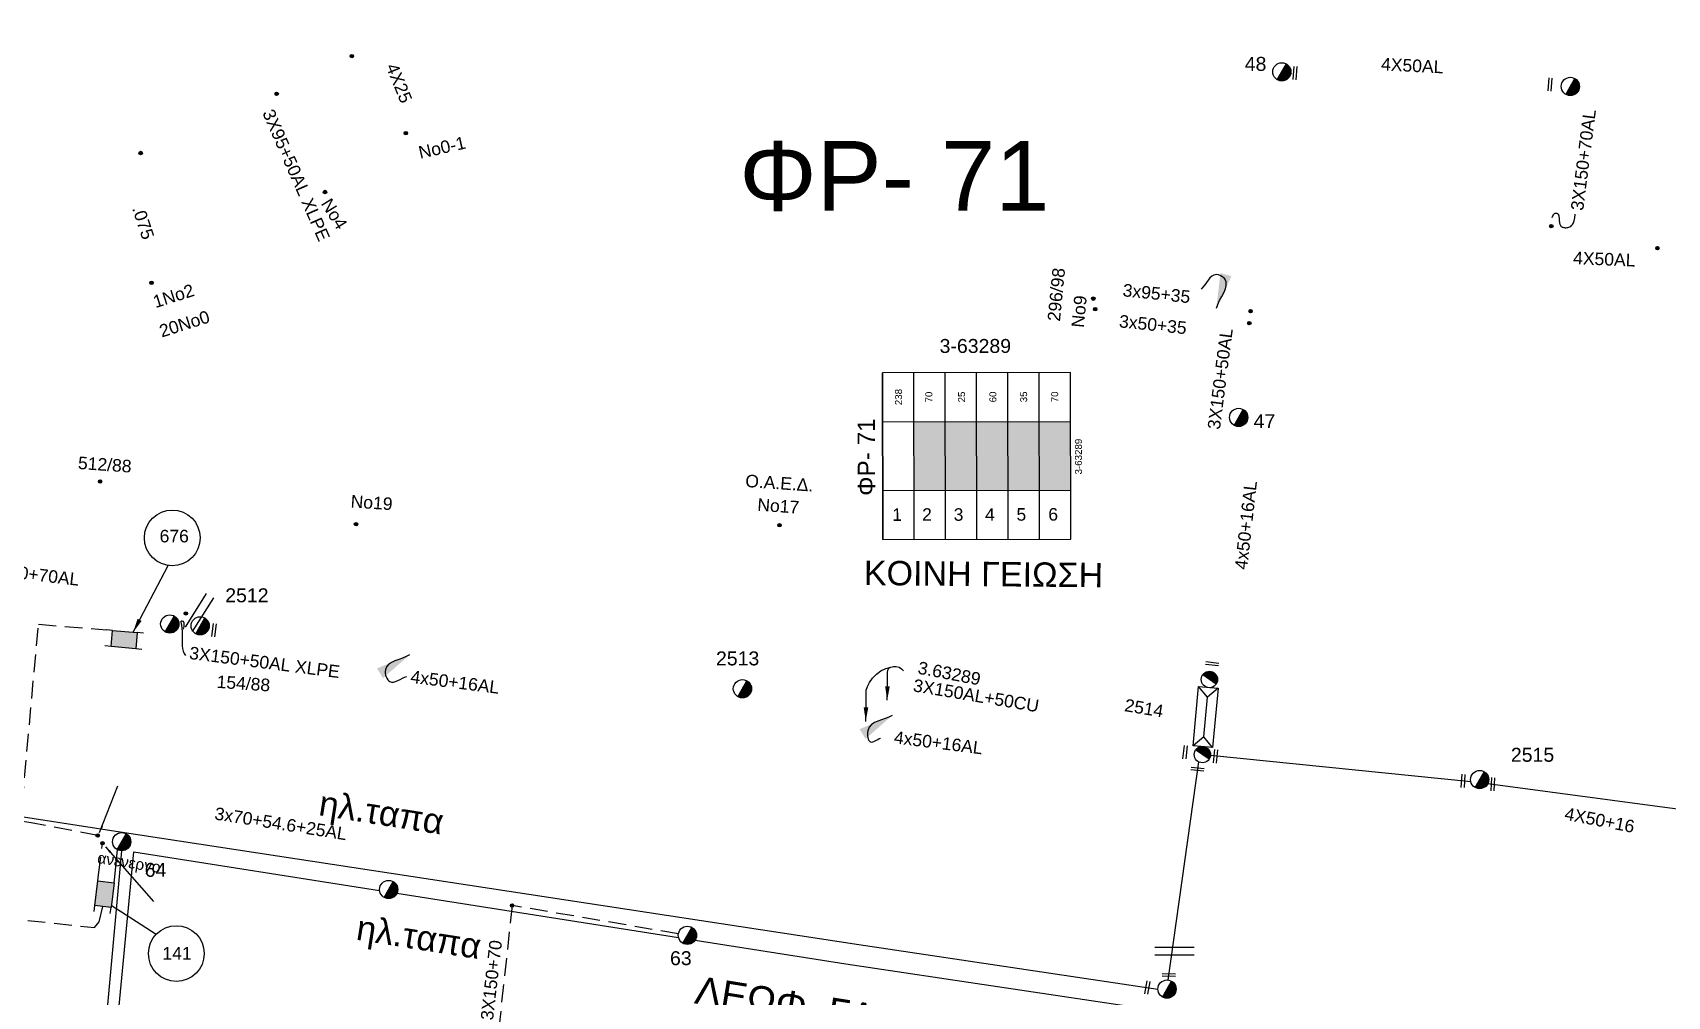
# Model space of a CAD drawing. Header units: millimetres. Extents: x 738 to 2138, y 37 to 533.
# Drawn here: x 1093.1 to 1210.4, y 270.9 to 340.1 of the extents above; entities that cross this region are included whole.
import ezdxf
from ezdxf.enums import TextEntityAlignment as Align

# ---------------------------------------------------------------- set-up
doc = ezdxf.new("R2010")
doc.units = ezdxf.units.MM
doc.linetypes.add('DASHED', pattern=[19.05, 12.7, -6.35])
for name, color, linetype in [('Link Box 4 Διευθύνσεων', 7, 'Continuous'), ('Άγνωστα', 7, 'Continuous'), ('Ασφαλειοκιβώτια Χ.Τ 6 αναχωρήσεων', 7, 'Continuous'), ('Γυμνά εναέρια ΧΤ (3Φ)   3x50+35CU', 7, 'Continuous'), ('Γυμνά εναέρια ΧΤ (3Φ)   4x16CU', 7, 'Continuous'), ('Γυμνά εναέρια ΧΤ (3Φ)   4x50AL', 7, 'Continuous'), ('Γυμνά εναέρια ΧΤ και ΦΟΠ (3Φ)   4x50+16AL', 7, 'Continuous'), ('Επιγραφές - Σχήματα', 7, 'Continuous'), ('Καλώδια ΧΤ   3x150 AL+50XLPE', 7, 'DASHED'), ('Καλώδια ΧΤ   3x150+50AL', 7, 'DASHED'), ('Καλώδια ΧΤ   3x150+50AL XLPE', 7, 'DASHED'), ('Καλώδια ΧΤ   3x150+70 AL', 7, 'DASHED'), ('Καλώδια ΧΤ   3x150AL+50CU', 7, 'DASHED'), ('Καλώδια ΧΤ   3x95+35 CU', 7, 'DASHED'), ('Καλώδια ΧΤ   3x95+50 AL XLPE', 7, 'DASHED'), ('Μηχανική τομή', 7, 'Continuous'), ('Στύλος ΦΜ', 7, 'Continuous'), ('Στύλος ΦΜ @ 1', 7, 'Continuous'), ('Συνδέσεις', 7, 'Continuous'), ('Συνεστραμμένα ΧΤ   3x70+54.6+25 AL', 7, 'SYN_LINE'), ('Τομή', 7, 'Continuous'), ('Υποσταθμός εναέριος 2 στύλων', 7, 'Continuous'), ('Υποσταθμός πόλεως', 7, 'Continuous'), ('Υπόβαθρο ΔΕΗ', 7, 'Continuous'), ('Υπόγεια Καλώδια Δικτύου ΧΤ   .075', 7, 'DASHED'), ('Υπόγεια καλώδια Παροχών ΧΤ   .075', 7, 'DASHED'), ('Υπόγεια καλώδια Παροχών ΧΤ   4x25', 7, 'DASHED'), ('Υπόγεια καλώδια Παροχών ΧΤ   4x50AL', 7, 'DASHED')]:
    doc.layers.add(name, color=color, linetype=linetype)
doc.styles.add('arial', font='arial.ttf')
doc.styles.get("Standard").update_dxf_attribs({"font": 'arial.ttf'})
doc.linetypes.add('SYN_LINE', pattern='A,0.5,-0.0001,["/\\/\\/\\/",Standard,S=0.1,R=0,X=0,Y=-0.05],-0.25', length=0.7501)
doc.dimstyles.new('ISO-25', dxfattribs={"dimtxt": 2.5, "dimasz": 2.5, "dimexe": 1.25, "dimexo": 0.625, "dimtad": 1, "dimtxsty": 'Standard', "dimcen": 2.5, "dimadec": 0, "dimazin": 0, "dimtfac": 1, "dimtmove": 0, "dimatfit": 3, "dimfxl": 1, "dimarcsym": 0})

# ---------------------------------------------------------------- blocks, each defined once
blk = doc.blocks.new('LINK BOX 4 ΑΝΑΧΩΡΗΣΕΩΝ')
at = {"layer": 'Link Box 4 Διευθύνσεων', "ltscale": 40}
blk.add_hatch(color=256, dxfattribs=at).paths.add_polyline_path([(-3.54, 0), (-3.54, -4.67), (3.54, -4.67), (3.54, 0)])
for p, q in [((-3.54, 0), (-5.33, 0)), ((5.33, 0), (3.54, 0)), ((-3.54, -4.67), (-5.33, -4.67)), ((5.33, -4.67), (3.54, -4.67))]:
    blk.add_line(p, q, dxfattribs=at)
blk.add_lwpolyline([(-3.54, -4.67), (-3.54, 0), (3.54, 0), (3.54, -4.67)], close=True, dxfattribs=at)
blk = doc.blocks.new('ΥΠΑΡΧΩΝ ΤΣΙΜΕΝΤΕΝΙΟΣ ΣΤΥΛΟΣ')
at = {"layer": 'Στύλος ΦΜ'}
blk.add_hatch(color=7, dxfattribs=at).paths.add_polyline_path([(-1.29, -2.28, 0.574793), (2.62, 0, 0.268822), (1.3, 2.27)])
blk.add_line((-1.29, -2.28), (1.3, 2.27), dxfattribs=at)
blk.add_circle((0, 0), 2.62, dxfattribs=at)
at = {"layer": 'Στύλος ΦΜ', "flags": 4}
for tag, p in [('ΑΡΙΘΜΟΣ', (-4.68, 8.05)), ('ΤΥΠΟΣ', (-4.91, 3.03))]:
    blk.add_attdef(tag, p, '', height=4, dxfattribs=at)
blk = doc.blocks.new('ΤΟΜΗ')
at = {"layer": 'Τομή', "ltscale": 40}
for p, q in [((-5.68, 0), (5.68, 0)), ((5.68, -2.33), (-5.68, -2.33))]:
    blk.add_line(p, q, dxfattribs=at)
blk = doc.blocks.new('ΜΗΧΑΝΙΚΗ ΤΟΜΗ')
at = {"layer": 'Μηχανική τομή', "ltscale": 40}
for p, q in [((-1.89, 0.78), (1.89, 0.78)), ((1.89, 0), (-1.89, 0))]:
    blk.add_line(p, q, dxfattribs=at)
blk = doc.blocks.new('_ΣΥΝΔΕΣΗ')
at = {"layer": 'Συνδέσεις', "linetype": 'SYN_LINE', "ltscale": 40}
blk.add_hatch(color=256, dxfattribs=at).paths.add_polyline_path([(-116.75, 2339.64, 1), (-117.75, 2339.64, 1)])
at = {"layer": 'Συνδέσεις'}
blk.add_circle((-117.25, 2339.64), 0.5, dxfattribs=at)
blk = doc.blocks.new('ΥΠΟΣΤΑΘΜΟΣ ΕΝΑΕΡΙΟΣ ΕΠΙ 2 ΣΤΥΛΩΝ')
at = {"layer": 'Υποσταθμός εναέριος 2 στύλων', "linetype": 'Continuous'}
for points in [[(-11.97, -2.11, 0.574793), (-8.45, -0.07, 0.268822), (-9.64, 1.98)], [(9.68, -2.15, 0.574793), (13.19, -0.1, 0.268822), (12.01, 1.95)]]:
    blk.add_hatch(color=256, dxfattribs=at).paths.add_polyline_path(points)
for p, q in [((-11.97, -2.11), (-9.64, 1.98)), ((9.68, -2.15), (12.01, 1.95))]:
    blk.add_line(p, q, dxfattribs=at)
for centre in [(-10.81, -0.07), (10.84, -0.1)]:
    blk.add_circle(centre, 2.36, dxfattribs=at)
at = {"layer": 'Υποσταθμός πόλεως', "linetype": 'Continuous', "ltscale": 40}
blk.add_lwpolyline([(-8.57, 2.82), (8.57, 2.82), (8.57, -2.82), (-8.57, -2.82)], close=True, dxfattribs=at)
for points in [[(-5.75, 0), (-8.57, 2.82)], [(-8.57, -2.82), (-5.75, 0)], [(-5.75, 0), (5.75, 0)], [(5.75, 0), (8.57, 2.82)], [(8.57, -2.82), (5.75, 0)]]:
    blk.add_lwpolyline(points, dxfattribs=at)
at = {"layer": 'Υποσταθμός εναέριος 2 στύλων', "ltscale": 40, "flags": 1}
for tag, p in [('ΜΕΤΑΣΧΗΜΑΤΙΣΜΟΣ', (14.09, 2.51)), ('ΙΣΧΥΣ', (14.07, -0.28)), ('ΑΡΙΘΜΟΣ', (14.19, -3))]:
    blk.add_attdef(tag, p, '', height=1.8, dxfattribs=at)
blk = doc.blocks.new('ΑΣΦΑΛΕΙΟΚΙΒΩΤΙΟ ΥΠΟΣΤΑΘΜΟΥ 6 ΑΝΑΧΩΡΗΣΕΩΝ')
at = {"layer": 'Ασφαλειοκιβώτια Χ.Τ 6 αναχωρήσεων', "ltscale": 40}
for p, q in [((-23.91, 27), (23.91, 27)), ((-9.83, 27), (-9.83, -27)), ((9.83, 27), (9.83, -27)), ((-23.91, 18), (23.91, 18)), ((-23.91, 9), (23.91, 9)), ((-23.91, 0), (23.91, 0)), ((-23.91, -9), (23.91, -9)), ((-23.91, -18), (23.91, -18))]:
    blk.add_line(p, q, dxfattribs=at)
at = {"layer": 'Ασφαλειοκιβώτια Χ.Τ 6 αναχωρήσεων'}
blk.add_lwpolyline([(-23.91, -27), (23.91, -27), (23.91, 27), (-23.91, 27)], close=True, dxfattribs=at)
for s, p in [('1', (-18.59, 24.27)), ('2', (-18.59, 15.7)), ('3', (-18.59, 6.63)), ('4', (-18.59, -2.39)), ('5', (-18.59, -11.4)), ('6', (-18.59, -20.54))]:
    blk.add_text(s, height=3.6, rotation=270, dxfattribs=at).set_placement(p)
at = {"layer": 'Ασφαλειοκιβώτια Χ.Τ 6 αναχωρήσεων', "ltscale": 40}
for tag, height, p in [('ΟΝΟΜΑ', 5, (-0.27, 31.68)), ('ΚΕΙΜΕΝΟ 1', 2, (16.95, 22.41)), ('ΚΕΙΜΕΝΟ 2', 2, (16.95, 13.71)), ('ΚΕΙΜΕΝΟ 3', 2, (16.95, 4.31)), ('ΚΕΙΜΕΝΟ 4', 2, (16.95, -4.67)), ('ΚΕΙΜΕΝΟ 5', 2, (16.95, -13.51)), ('ΚΕΙΜΕΝΟ 6', 2, (16.95, -22.43)), ('ΣΧ', 2, (-0.21, -29.21))]:
    blk.add_attdef(tag, text='', height=height, dxfattribs=at).set_placement(p, align=Align.MIDDLE_CENTER)

msp = doc.modelspace()

# ---------------------------------------------------------------- hatches: boundary and pattern name
at = {"layer": 'Ασφαλειοκιβώτια Χ.Τ 6 αναχωρήσεων'}
h = msp.add_hatch(color=1, dxfattribs=at)
h.dxf.hatch_style = 1
h.paths.add_polyline_path([(1158.62, 312.16), (1156.37, 312.16), (1156.37, 307.24), (1158.62, 307.25)])
h = msp.add_hatch(color=2, dxfattribs=at)
h.dxf.hatch_style = 1
h.paths.add_polyline_path([(1160.87, 312.16), (1158.62, 312.16), (1158.62, 307.25), (1160.87, 307.25)])
h = msp.add_hatch(color=5, dxfattribs=at)
h.dxf.hatch_style = 1
h.paths.add_polyline_path([(1163.12, 312.17), (1160.87, 312.16), (1160.87, 307.25), (1163.12, 307.25)])
h = msp.add_hatch(color=30, dxfattribs=at)
h.dxf.hatch_style = 1
h.paths.add_polyline_path([(1165.37, 312.17), (1163.12, 312.17), (1163.12, 307.25), (1165.37, 307.26)])
h = msp.add_hatch(color=133, dxfattribs=at)
h.dxf.hatch_style = 1
h.paths.add_polyline_path([(1167.62, 312.17), (1165.37, 312.17), (1165.37, 307.26), (1167.62, 307.26)])

# ---------------------------------------------------------------- linework, layer by layer
at = {"layer": 'Άγνωστα', "color": 30, "linetype": 'DASHED', "ltscale": 0.1, "const_width": 0.0000003}
msp.add_lwpolyline([(1103.04, 298.3), (1103.07, 298.53), (1115.53, 297.03), (1115.53, 297.03), (1116.33, 304.8)], dxfattribs=at)
at = {"layer": 'Άγνωστα', "color": 30, "ltscale": 0.1, "const_width": 0.0000003}
for points in [[(1104.11, 298.41), (1104.07, 297.84), (1104.55, 297.79)], [(1101.06, 296.99), (1102.67, 296.88), (1102.73, 297.03), (1102.73, 297.03)]]:
    msp.add_lwpolyline(points, dxfattribs=at)
at = {"layer": 'Άγνωστα', "color": 5}
msp.add_lwpolyline([(1174.62, 272.08), (1176.81, 287.75)], dxfattribs=at)
at = {"layer": 'Άγνωστα'}
msp.add_lwpolyline([(1099.01, 279.51), (1099.2, 281.47)], dxfattribs=at)
at = {"layer": 'Άγνωστα', "color": 5, "linetype": 'DASHED', "ltscale": 0.1}
msp.add_lwpolyline([(1090.87, 276.58), (1097.56, 275.86), (1097.88, 276.28), (1098.16, 277.38)], dxfattribs=at)
at = {"layer": 'Άγνωστα', "color": 30, "linetype": 'DASHED', "ltscale": 0.1}
msp.add_lwpolyline([(1139.46, 275.41), (1127.53, 277.44), (1126.47, 267.66)], dxfattribs=at)
at = {"layer": 'Γυμνά εναέρια ΧΤ (3Φ)   3x50+35CU', "color": 133, "linetype": 'DASHED', "ltscale": 0.1, "const_width": 0.0000003}
msp.add_lwpolyline([(1180.43, 319.25), (1180.43, 319.25), (1169.38, 320.25)], dxfattribs=at)
at = {"layer": 'Γυμνά εναέρια ΧΤ (3Φ)   4x16CU', "linetype": 'SYN_LINE', "ltscale": 10}
msp.add_lwpolyline([(1099.49, 281.37), (1096.73, 250.83)], dxfattribs=at)
at = {"layer": 'Γυμνά εναέρια ΧΤ (3Φ)   4x50AL', "color": 133, "ltscale": 0.1, "const_width": 0.0000003}
msp.add_lwpolyline([(1183.43, 337.24), (1183.43, 337.24), (1202.85, 336.38)], dxfattribs=at)
at = {"layer": 'Γυμνά εναέρια ΧΤ και ΦΟΠ (3Φ)   4x50+16AL', "color": 133, "ltscale": 0.1, "const_width": 0.0000003}
for points in [[(1183.12, 337.85), (1186.61, 366.84)], [(1180.13, 312.95), (1182.98, 336.67)], [(1177.73, 294.23), (1180, 311.92)]]:
    msp.add_lwpolyline(points, dxfattribs=at)
at = {"layer": 'Γυμνά εναέρια ΧΤ και ΦΟΠ (3Φ)   4x50+16AL', "color": 5, "const_width": 0.0000003}
for points in [[(1105.74, 297.25), (1105.74, 297.25), (1143.66, 292.48)], [(1144.31, 292.4), (1176.48, 288.35)]]:
    msp.add_lwpolyline(points, dxfattribs=at)
at = {"layer": 'Γυμνά εναέρια ΧΤ και ΦΟΠ (3Φ)   4x50+16AL', "color": 1, "ltscale": 0.1}
for points in [[(1196.33, 286.33), (1177.65, 288.2)], [(1197.56, 286.2), (1224.4, 282.61), (1256.5, 278.66)]]:
    msp.add_lwpolyline(points, dxfattribs=at)
at = {"layer": 'Επιγραφές - Σχήματα'}
for points in [[(1202.17, 326.84), (1202.21, 326.94), (1202.26, 327.02), (1202.3, 327.08), (1202.34, 327.12), (1202.38, 327.14), (1202.41, 327.15), (1202.44, 327.15), (1202.47, 327.15), (1202.5, 327.14), (1202.53, 327.13), (1202.55, 327.12), (1202.57, 327.1), (1202.59, 327.09), (1202.61, 327.06), (1202.62, 327.04), (1202.63, 327.01), (1202.64, 326.98), (1202.65, 326.95), (1202.66, 326.91), (1202.66, 326.87), (1202.67, 326.83), (1202.67, 326.79), (1202.67, 326.75), (1202.67, 326.71), (1202.68, 326.67), (1202.68, 326.62), (1202.68, 326.58), (1202.69, 326.54), (1202.69, 326.5), (1202.7, 326.46), (1202.71, 326.42), (1202.72, 326.38), (1202.73, 326.35), (1202.74, 326.31), (1202.76, 326.28), (1202.78, 326.25), (1202.8, 326.22), (1202.83, 326.19), (1202.87, 326.17), (1202.9, 326.14), (1202.95, 326.13), (1203, 326.11), (1203.05, 326.11), (1203.11, 326.1), (1203.17, 326.1), (1203.24, 326.11), (1203.3, 326.12), (1203.37, 326.13), (1203.44, 326.16), (1203.51, 326.19), (1203.57, 326.25), (1203.64, 326.33), (1203.7, 326.45), (1203.75, 326.6), (1203.79, 326.8), (1203.83, 327.06)], [(1103.95, 297.29), (1103.99, 297.47), (1104, 297.61), (1104, 297.71), (1103.97, 297.77), (1103.94, 297.82), (1103.9, 297.84), (1103.86, 297.85), (1103.83, 297.85), (1103.8, 297.85), (1103.78, 297.85), (1103.76, 297.84), (1103.76, 297.83), (1103.75, 297.82), (1103.75, 297.79), (1103.76, 297.76), (1103.77, 297.72), (1103.78, 297.66), (1103.79, 297.59), (1103.81, 297.51), (1103.82, 297.41), (1103.83, 297.29), (1103.84, 297.16), (1103.85, 297.02), (1103.85, 296.85), (1103.84, 296.67), (1103.84, 296.48), (1103.84, 296.28), (1103.85, 296.08), (1103.87, 295.88), (1103.92, 295.7), (1103.99, 295.54), (1104.09, 295.4)], [(1152.94, 292.67), (1152.94, 292.89), (1153.03, 293.16), (1153.18, 293.46), (1153.4, 293.76), (1153.67, 294.05), (1153.99, 294.29), (1154.34, 294.46), (1154.72, 294.56)], [(1154.48, 294.17), (1154.49, 294.34), (1154.57, 294.47), (1154.72, 294.56), (1154.9, 294.6), (1155.1, 294.59), (1155.3, 294.54), (1155.48, 294.43), (1155.62, 294.28)]]:
    msp.add_lwpolyline(points, dxfattribs=at)
at = {"layer": 'Επιγραφές - Σχήματα', "color": 190, "ltscale": 0.1, "const_width": 0.0000003}
msp.add_lwpolyline([(1152.28, 299.8), (1170.03, 299.62), (1170.06, 302.71), (1152.31, 302.88)], close=True, dxfattribs=at)
at = {"layer": 'Επιγραφές - Σχήματα'}
for centre in [(1103.14, 303.83), (1103.43, 273.99)]:
    msp.add_circle(centre, 2, dxfattribs=at)
at = {"layer": 'Καλώδια ΧΤ   3x150 AL+50XLPE', "color": 133, "ltscale": 0.1, "const_width": 0.0000003}
for points in [[(1104.04, 373.16), (1103.89, 371.95), (1103.59, 371.63), (1103.51, 370.08), (1103.99, 369.28), (1105.72, 367.92), (1101.98, 331.99), (1100.98, 331.51)], [(1100.87, 331.46), (1100.86, 331.46), (1101.17, 330.99), (1116.03, 338.42)]]:
    msp.add_lwpolyline(points, dxfattribs=at)
at = {"layer": 'Καλώδια ΧΤ   3x150+50AL', "color": 133, "ltscale": 0.1, "const_width": 0.0000003}
msp.add_lwpolyline([(1179.43, 313.09), (1179.42, 313.63), (1179.8, 313.67), (1180.42, 319.13)], dxfattribs=at)
at = {"layer": 'Καλώδια ΧΤ   3x150+70 AL', "color": 133, "linetype": 'DASHED', "ltscale": 0.1, "const_width": 0.0000003}
msp.add_lwpolyline([(1203.02, 335.78), (1202.12, 326.33)], dxfattribs=at)
at = {"layer": 'Καλώδια ΧΤ   3x150+70 AL', "color": 5, "ltscale": 0.1, "const_width": 0.0000003}
msp.add_lwpolyline([(1098.3, 296.07), (1096.39, 296.28), (1097.99, 307.94)], dxfattribs=at)
at = {"layer": 'Καλώδια ΧΤ   3x150AL+50CU', "color": 2, "ltscale": 0.1, "const_width": 0.0000003}
msp.add_lwpolyline([(1176.78, 290.7), (1176.74, 290.7), (1175.88, 290.63), (1175.34, 290.15), (1175.34, 290.15), (1175.05, 289.22), (1145.61, 293.12), (1146.72, 304.74)], dxfattribs=at)
at = {"layer": 'Καλώδια ΧΤ   3x150AL+50CU', "color": 30, "ltscale": 0.1}
msp.add_lwpolyline([(1092.37, 284.71), (1092.37, 284.71), (1093.53, 297.63), (1098.41, 297.23)], dxfattribs=at)
at = {"layer": 'Καλώδια ΧΤ   3x150AL+50CU', "color": 30, "ltscale": 0.1, "const_width": 0.0000003}
msp.add_lwpolyline([(1100.96, 295.83), (1102.82, 295.68), (1103.88, 296.75), (1103.88, 296.75), (1174.36, 288.09), (1174.36, 288.09), (1176.56, 289.82), (1176.56, 289.82)], dxfattribs=at)
at = {"layer": 'Καλώδια ΧΤ   3x150AL+50CU', "linetype": 'Continuous', "ltscale": 0.1}
msp.add_lwpolyline([(1098.76, 277.47), (1101.99, 275.38)], dxfattribs=at)
at = {"layer": 'Καλώδια ΧΤ   3x95+35 CU', "color": 133, "linetype": 'DASHED', "ltscale": 0.1, "const_width": 0.0000003}
msp.add_lwpolyline([(1180.53, 320.11), (1180.39, 320.15), (1169.23, 321.01), (1169.23, 321.01)], dxfattribs=at)
at = {"layer": 'Καλώδια ΧΤ   3x95+35 CU', "color": 133, "ltscale": 0.1, "const_width": 0.0000003}
msp.add_lwpolyline([(1180.43, 319.25), (1180.53, 320.11)], dxfattribs=at)
at = {"layer": 'Καλώδια ΧΤ   3x95+50 AL XLPE', "color": 133, "const_width": 0.0000003}
msp.add_lwpolyline([(1110.63, 335.71), (1114.09, 328.65)], dxfattribs=at)
at = {"layer": 'Συνεστραμμένα ΧΤ   3x70+54.6+25 AL', "color": 5, "ltscale": 10, "const_width": 0.0000003}
msp.add_lwpolyline([(1045.39, 305.15), (1104.5, 297.45)], dxfattribs=at)
at = {"layer": 'Συνεστραμμένα ΧΤ   3x70+54.6+25 AL', "color": 30, "ltscale": 10}
msp.add_lwpolyline([(1071.6, 287.04), (1099.41, 282.72), (1152.41, 274.64), (1173.88, 271.43)], dxfattribs=at)
at = {"layer": 'Υπόβαθρο ΔΕΗ', "ltscale": 0.1, "const_width": 0.0000003}
for points in [[(1069.28, 315.32), (1146.47, 352.3), (1184, 352.3), (1175.95, 289.52), (1067.81, 303.78), (1069.35, 315.43)], [(1206.24, 350.99), (1253.91, 346.86), (1248.43, 280.64), (1197.99, 287.51), (1206.24, 350.99)]]:
    msp.add_lwpolyline(points, dxfattribs=at)
at = {"layer": 'Υπόβαθρο ΔΕΗ'}
for points in [[(1093.88, 212.98), (1100.38, 281.29), (1118.01, 278.51)], [(1119.26, 278.32), (1139.48, 275.14)], [(1140.67, 274.96), (1151.47, 273.26), (1173.26, 269.99), (1162.91, 191.32), (1132.43, 200.85), (1108.8, 208.29), (1093.88, 212.98)]]:
    msp.add_lwpolyline(points, dxfattribs=at)
at = {"layer": 'Υπόγεια Καλώδια Δικτύου ΧΤ   .075', "ltscale": 0.1}
msp.add_lwpolyline([(1097.79, 282.47), (1093.02, 283.37), (1072.75, 286.43), (1072.73, 287.24), (1071.45, 288.04), (1070.6, 288.01), (1070.05, 287.6), (1069.77, 286.88), (1044.89, 290.54)], dxfattribs=at)
at = {"layer": 'Υπόγεια Καλώδια Δικτύου ΧΤ   .075', "color": 30, "ltscale": 0.1}
msp.add_lwpolyline([(1097.85, 279.65), (1098.13, 281.91)], dxfattribs=at)
at = {"layer": 'Υπόγεια καλώδια Παροχών ΧΤ   .075', "color": 133, "ltscale": 0.1, "const_width": 0.0000003}
for points in [[(1100.75, 331.41), (1098.09, 330.2)], [(1098.09, 330.2), (1101.65, 322.13)]]:
    msp.add_lwpolyline(points, dxfattribs=at)
at = {"layer": 'Υπόγεια καλώδια Παροχών ΧΤ   4x25', "color": 133, "ltscale": 0.1, "const_width": 0.0000003}
for points in [[(1116.14, 338.48), (1116.82, 338.83)], [(1116.79, 338.78), (1119.89, 332.89)]]:
    msp.add_lwpolyline(points, dxfattribs=at)
at = {"layer": 'Υπόγεια καλώδια Παροχών ΧΤ   4x50AL', "color": 133, "ltscale": 0.1, "const_width": 0.0000003}
msp.add_lwpolyline([(1202, 325.1), (1202, 325.1)], close=True, dxfattribs=at)
for points in [[(1202.09, 326.09), (1202.05, 325.09)], [(1202.05, 325.09), (1209.73, 324.63)]]:
    msp.add_lwpolyline(points, dxfattribs=at)

# ---------------------------------------------------------------- block references
at = {"color": 62, "xscale": 0.25, "yscale": 0.25, "zscale": 0.25}
for p in [(1145.34, -246.49), (1130.18, -253.45), (1176.03, -280.17)]:
    msp.add_blockref('_ΣΥΝΔΕΣΗ', p, dxfattribs=at)
at = {"layer": 'Link Box 4 Διευθύνσεων'}
for p, xscale, yscale, zscale, rotation in [((1099.74, 297.11), 0.2500000000000513, 0.2500000000000513, 0.2500000000000513, 354.705869271762), ((1098.85, 278.18), 0.2499999999999483, 0.2499999999999483, 0.2499999999999483, 263.0292537090207)]:
    msp.add_blockref('LINK BOX 4 ΑΝΑΧΩΡΗΣΕΩΝ', p, dxfattribs=dict(at, xscale=xscale, yscale=yscale, zscale=zscale, rotation=rotation))
at = {"layer": 'Άγνωστα', "color": 62, "xscale": 0.25, "yscale": 0.25, "zscale": 0.25}
for p in [(1139.94, -249.2), (1139.94, -249.2), (1143.41, -256.25), (1198.55, -263.9), (1198.69, -264.66), (1209.75, -265.66), (1209.84, -264.8), (1127.27, -277.03), (1145.64, -280.1), (1133.42, -286.5)]:
    msp.add_blockref('_ΣΥΝΔΕΣΗ', p, dxfattribs=at)
at = {"layer": 'Ασφαλειοκιβώτια Χ.Τ 6 αναχωρήσεων', "xscale": 0.2500000000000345, "yscale": 0.2500000000000345, "zscale": 0.2500000000000345, "rotation": 90.07866975009476}
msp.add_blockref('ΑΣΦΑΛΕΙΟΚΙΒΩΤΙΟ ΥΠΟΣΤΑΘΜΟΥ 6 ΑΝΑΧΩΡΗΣΕΩΝ', (1160.87, 309.71), dxfattribs=at).add_auto_attribs({'ΟΝΟΜΑ': 'ΦP- 71', 'ΣΧ': '3-63289', 'ΚΕΙΜΕΝΟ 2': '70', 'ΚΕΙΜΕΝΟ 1': '238', 'ΚΕΙΜΕΝΟ 3': '25', 'ΚΕΙΜΕΝΟ 4': '60', 'ΚΕΙΜΕΝΟ 5': '35', 'ΚΕΙΜΕΝΟ 6': '70'})
at = {"layer": 'Μηχανική τομή'}
for p, xscale, yscale, zscale, rotation in [((1183.81, 337.19), 0.250000000000029, 0.250000000000029, 0.250000000000029, 85.24304344440873), ((1202.11, 336.37), 0.250000000000029, 0.250000000000029, 0.250000000000029, 85.24304344440873), ((1106.23, 297.19), 0.2499999999999903, 0.2499999999999903, 0.2499999999999903, 81.58078072045093), ((1177.76, 294.7), 0.249999999999985, 0.249999999999985, 0.249999999999985, 353.4370279865754), ((1175.73, 288.45), 0.2500000000000979, 0.2500000000000979, 0.2500000000000979, 263.4370279865784), ((1177.91, 288.16), 0.2500000000000979, 0.2500000000000979, 0.2500000000000979, 263.4370279865784), ((1176.7, 287.13), 0.249999999999985, 0.249999999999985, 0.249999999999985, 353.4370279865754), ((1195.68, 286.39), 0.2500000000000191, 0.2500000000000191, 0.2500000000000191, 266.4496506674508), ((1197.82, 286.15), 0.2500000000000191, 0.2500000000000191, 0.2500000000000191, 266.4496506674508), ((1174.66, 272.36), 0.2499999999998626, 0.2499999999998626, 0.2499999999998626, 358.3379839825249), ((1173.22, 271.53), 0.2499999999998967, 0.2499999999998967, 0.2499999999998967, 79.82663766794417)]:
    msp.add_blockref('ΜΗΧΑΝΙΚΗ ΤΟΜΗ', p, dxfattribs=dict(at, xscale=xscale, yscale=yscale, zscale=zscale, rotation=rotation))
at = {"layer": 'Στύλος ΦΜ @ 1', "ltscale": 40}
ref = msp.add_blockref('ΥΠΑΡΧΩΝ ΤΣΙΜΕΝΤΕΝΙΟΣ ΣΤΥΛΟΣ', (1182.77, 337.29), dxfattribs=dict(at, xscale=0.25, yscale=0.25, zscale=0.25))
ref.add_attrib('ΤΥΠΟΣ', '48', (1180.11, 337.36), dxfattribs={"layer": 'Στύλος ΦΜ', "height": 1, "flags": 4})
at = {"layer": 'Στύλος ΦΜ @ 1', "ltscale": 40, "xscale": 0.25, "yscale": 0.25, "zscale": 0.25}
for p in [(1182.77, 337.29), (1203.48, 336.24), (1203.48, 336.24), (1203.48, 336.24), (1203.48, 336.24), (1179.67, 312.48), (1102.96, 297.65), (1105.14, 297.52), (1144.06, 293), (1118.67, 278.59)]:
    msp.add_blockref('ΥΠΑΡΧΩΝ ΤΣΙΜΕΝΤΕΝΙΟΣ ΣΤΥΛΟΣ', p, dxfattribs=at)
at = {"layer": 'Στύλος ΦΜ @ 1', "ltscale": 40}
ref = msp.add_blockref('ΥΠΑΡΧΩΝ ΤΣΙΜΕΝΤΕΝΙΟΣ ΣΤΥΛΟΣ', (1179.67, 312.48), dxfattribs=dict(at, xscale=0.25, yscale=0.25, zscale=0.25))
ref.add_attrib('ΤΥΠΟΣ', '47', (1180.75, 311.71), dxfattribs={"layer": 'Στύλος ΦΜ', "height": 1, "flags": 4})
ref = msp.add_blockref('ΥΠΑΡΧΩΝ ΤΣΙΜΕΝΤΕΝΙΟΣ ΣΤΥΛΟΣ', (1105.14, 297.52), dxfattribs=dict(at, xscale=0.25, yscale=0.25, zscale=0.25))
ref.add_attrib('ΤΥΠΟΣ', '2512', (1106.94, 299.21), dxfattribs={"layer": 'Στύλος ΦΜ', "height": 1, "flags": 4})
ref = msp.add_blockref('ΥΠΑΡΧΩΝ ΤΣΙΜΕΝΤΕΝΙΟΣ ΣΤΥΛΟΣ', (1144.06, 293), dxfattribs=dict(at, xscale=0.25, yscale=0.25, zscale=0.25))
ref.add_attrib('ΤΥΠΟΣ', '2513', (1142.16, 294.68), dxfattribs={"layer": 'Στύλος ΦΜ', "height": 1, "flags": 4})
ref = msp.add_blockref('ΥΠΑΡΧΩΝ ΤΣΙΜΕΝΤΕΝΙΟΣ ΣΤΥΛΟΣ', (1196.97, 286.48), dxfattribs=dict(at, xscale=0.25, yscale=0.25, zscale=0.25))
ref.add_attrib('ΤΥΠΟΣ', '2515', (1199.21, 287.76), dxfattribs={"layer": 'Στύλος ΦΜ', "height": 1, "flags": 4})
ref = msp.add_blockref('ΥΠΑΡΧΩΝ ΤΣΙΜΕΝΤΕΝΙΟΣ ΣΤΥΛΟΣ', (1099.51, 282.02), dxfattribs=dict(at, xscale=0.25, yscale=0.25, zscale=0.25))
ref.add_attrib('ΤΥΠΟΣ', '64', (1101.16, 279.5), dxfattribs={"layer": 'Στύλος ΦΜ', "height": 1, "flags": 4})
ref = msp.add_blockref('ΥΠΑΡΧΩΝ ΤΣΙΜΕΝΤΕΝΙΟΣ ΣΤΥΛΟΣ', (1140.11, 275.3), dxfattribs=dict(at, xscale=0.25, yscale=0.25, zscale=0.25))
ref.add_attrib('ΤΥΠΟΣ', '63', (1138.86, 273.16), dxfattribs={"layer": 'Στύλος ΦΜ', "height": 1, "flags": 4})
ref = msp.add_blockref('ΥΠΑΡΧΩΝ ΤΣΙΜΕΝΤΕΝΙΟΣ ΣΤΥΛΟΣ', (1174.53, 271.44), dxfattribs=dict(at, xscale=0.25, yscale=0.25, zscale=0.25))
ref.add_attrib('ΤΥΠΟΣ', '46', (1170.28, 268.65), dxfattribs={"layer": 'Στύλος ΦΜ', "height": 1, "flags": 4})
at = {"layer": 'Συνδέσεις', "xscale": 0.25, "yscale": 0.25, "zscale": 0.25}
for p in [(1127.1, -302.44), (1127.44, -303), (1156.84, -307.47)]:
    msp.add_blockref('_ΣΥΝΔΕΣΗ', p, dxfattribs=at)
at = {"layer": 'Τομή', "xscale": 0.2499999999999953, "yscale": 0.2499999999999953, "zscale": 0.2499999999999953, "rotation": 57.70314388702558}
msp.add_blockref('ΤΟΜΗ', (1104.84, 298.63), dxfattribs=at)
at = {"layer": 'Τομή', "xscale": 0.25, "yscale": 0.25, "zscale": 0.25}
msp.add_blockref('ΤΟΜΗ', (1175.07, 274.46), dxfattribs=at)
at = {"layer": 'Υποσταθμός εναέριος 2 στύλων', "xscale": 0.2499999999999482, "yscale": 0.2499999999999482, "zscale": 0.2499999999999482, "rotation": 84.73011315668117}
msp.add_blockref('ΥΠΟΣΤΑΘΜΟΣ ΕΝΑΕΡΙΟΣ ΕΠΙ 2 ΣΤΥΛΩΝ', (1177.3, 290.97), dxfattribs=at)
at = {"layer": 'Υπόγεια καλώδια Παροχών ΧΤ   .075', "color": 62, "xscale": 0.25, "yscale": 0.25, "zscale": 0.25}
msp.add_blockref('_ΣΥΝΔΕΣΗ', (1130.96, -262.77), dxfattribs=at)
at = {"layer": 'Υπόγεια καλώδια Παροχών ΧΤ   4x25', "color": 62, "xscale": 0.25, "yscale": 0.25, "zscale": 0.25}
msp.add_blockref('_ΣΥΝΔΕΣΗ', (1149.21, -252.02), dxfattribs=at)
at = {"layer": 'Υπόγεια καλώδια Παροχών ΧΤ   4x50AL', "color": 62, "xscale": 0.25, "yscale": 0.25, "zscale": 0.25}
for p in [(1231.42, -258.7), (1239.04, -260.28), (1239.04, -260.28)]:
    msp.add_blockref('_ΣΥΝΔΕΣΗ', p, dxfattribs=at)

# ---------------------------------------------------------------- texts
at = {"layer": 'Άγνωστα', "color": 7}
note = msp.add_mtext_dynamic_manual_height_columns('ηλ.ταπα\\P', width=1.8, gutter_width=12.5, heights=[0.0453, 0], dxfattribs=dict(at, insert=(1099.73, 287.95), char_height=1.8, attachment_point=1, rotation=351))
for column, words in zip(note.columns.linked_columns, ['\\P']):
    column.text = words
at = {"layer": 'Άγνωστα', "char_height": 0.9, "width": 84.1859, "attachment_point": 1, "style": 'arial'}
for s, insert, rotation in [('4X50+16', (1203.18, 284.5), 348.9984), ('3X150+70', (1125.26, 269.27), 83.4465)]:
    msp.add_mtext(s, dxfattribs=dict(at, insert=insert, rotation=rotation))
at = {"layer": 'Άγνωστα', "color": 7}
note = msp.add_mtext_dynamic_manual_height_columns('{\\H0.44444x;ανενεργο}\\P', width=1.8, gutter_width=12.5, heights=[0.0453, 0], dxfattribs=dict(at, insert=(1083.72, 283.52), char_height=1.8, attachment_point=1, rotation=351))
for column, words in zip(note.columns.linked_columns, ['\\P']):
    column.text = words
note = msp.add_mtext_dynamic_manual_height_columns('ηλ.ταπα\\P', width=1.8, gutter_width=12.5, heights=[0.0453, 0], dxfattribs=dict(at, insert=(1102.42, 279.01), char_height=1.8, attachment_point=1, rotation=351))
for column, words in zip(note.columns.linked_columns, ['\\P']):
    column.text = words
at = {"layer": 'Γυμνά εναέρια ΧΤ (3Φ)   3x50+35CU', "insert": (1171.15, 319.85), "char_height": 0.9, "width": 8.6234, "attachment_point": 1, "rotation": 354.028, "style": 'arial'}
msp.add_mtext('3x50+35', dxfattribs=at)
at = {"layer": 'Γυμνά εναέρια ΧΤ (3Φ)   4x50AL', "insert": (1189.92, 338.3), "char_height": 0.9, "width": 84.1859, "attachment_point": 1, "rotation": 357.1428, "style": 'arial'}
msp.add_mtext('4X50AL', dxfattribs=at)
at = {"layer": 'Γυμνά εναέρια ΧΤ και ΦΟΠ (3Φ)   4x50+16AL', "char_height": 0.9, "width": 84.1859, "attachment_point": 1, "style": 'arial'}
for insert, rotation in [((1179.38, 301.62), 83.5593), ((1120.31, 294.33), 352.8237), ((1155.01, 289.98), 352.8237)]:
    msp.add_mtext('4x50+16AL', dxfattribs=dict(at, insert=insert, rotation=rotation))
at = {"layer": 'Επιγραφές - Σχήματα', "attachment_point": 1, "style": 'arial'}
for s, insert, char_height, width, rotation in [('No0-1', (1120.73, 331.92), 0.9, 84.1859, 12.7389), ('No4', (1114.54, 328.31), 0.9, 84.1859, 301.7776), ('296/98', (1165.95, 319.43), 0.9, 84.1859, 84.4274), ('1No2', (1101.66, 321.18), 0.9, 84.1859, 17.5468), ('No9', (1167.66, 318.98), 0.9, 84.1859, 84.4274), ('20No0', (1102.11, 319.07), 0.9, 84.1859, 17.5468), ('512/88', (1096.41, 309.68), 0.9, 84.1859, 356.0203), ('Ο.Α.Ε.Δ.', (1144.3, 308.39), 0.9, 84.1859, 356.0203), ('No19', (1115.98, 306.92), 0.9, 84.1859, 356.0203), ('No17', (1145.17, 306.68), 0.9, 84.1859, 356.0203), ('3.63289', (1156.76, 294.98), 0.9, 84.1859, 349.1184), ('154/88', (1106.36, 293.97), 0.9, 84.1859, 356.0203), ('2514', (1171.58, 292.29), 0.9, 84.1859, 350.3761), ('ΛΕΩΦ. ΓΑΛΑΤΣΙΟΥ', (1140.87, 272.4), 2, 42.5503, 350.8391)]:
    msp.add_mtext(s, dxfattribs=dict(at, insert=insert, char_height=char_height, width=width, rotation=rotation))
at = {"layer": 'Επιγραφές - Σχήματα', "linetype": 'Continuous', "attachment_point": 1}
for s, insert, char_height, width in [('ΦP- 71', (1143.82, 332.32), 5, 29.4025), ('3-63289', (1158.21, 318.11), 1, 13.1429)]:
    msp.add_mtext(s, dxfattribs=dict(at, insert=insert, char_height=char_height, width=width))
at = {"layer": 'Επιγραφές - Σχήματα', "insert": (1102.23, 304.41), "char_height": 0.9, "width": 2.3423, "attachment_point": 1}
msp.add_mtext('676', dxfattribs=at)
at = {"layer": 'Επιγραφές - Σχήματα', "color": 190, "insert": (1152.78, 302.2), "char_height": 1.75, "width": 17.5655, "attachment_point": 1, "rotation": 359.4336}
msp.add_mtext('KOINH ΓΕΙΩΣΗ', dxfattribs=at)
at = {"layer": 'Επιγραφές - Σχήματα', "insert": (1103.48, 274.01), "char_height": 0.9, "width": 2.4632, "attachment_point": 5, "style": 'arial'}
msp.add_mtext('141', dxfattribs=at)
at = {"layer": 'Καλώδια ΧΤ   3x150+50AL', "insert": (1177.43, 311.69), "char_height": 0.9, "width": 84.1859, "attachment_point": 1, "rotation": 82.6342, "style": 'arial'}
msp.add_mtext('3X150+50AL', dxfattribs=at)
at = {"layer": 'Καλώδια ΧΤ   3x150+50AL XLPE', "insert": (1104.43, 296.04), "char_height": 0.9, "width": 84.1859, "attachment_point": 1, "rotation": 352.6995, "style": 'arial'}
msp.add_mtext('3X150+50AL XLPE', dxfattribs=at)
at = {"layer": 'Καλώδια ΧΤ   3x150+70 AL', "char_height": 0.9, "width": 84.1859, "attachment_point": 1, "style": 'arial'}
for insert, rotation in [((1203.5, 327.4), 82.7167), ((1089.26, 302.13), 353.3658)]:
    msp.add_mtext('3X150+70AL', dxfattribs=dict(at, insert=insert, rotation=rotation))
at = {"layer": 'Καλώδια ΧΤ   3x150AL+50CU', "insert": (1156.41, 293.71), "char_height": 0.9, "width": 84.1859, "attachment_point": 1, "rotation": 350.4395, "style": 'arial'}
msp.add_mtext('3X150AL+50CU', dxfattribs=at)
at = {"layer": 'Καλώδια ΧΤ   3x95+35 CU', "insert": (1171.41, 322.08), "char_height": 0.9, "width": 8.6234, "attachment_point": 1, "rotation": 354.028, "style": 'arial'}
msp.add_mtext('3x95+35', dxfattribs=at)
at = {"layer": 'Καλώδια ΧΤ   3x95+50 AL XLPE', "insert": (1110.41, 334.71), "char_height": 0.9, "width": 84.1859, "attachment_point": 1, "rotation": 293.6529, "style": 'arial'}
msp.add_mtext('3X95+50AL XLPE', dxfattribs=at)
at = {"layer": 'Συνεστραμμένα ΧΤ   3x70+54.6+25 AL', "insert": (1106.27, 284.51), "char_height": 0.9, "width": 84.1859, "attachment_point": 1, "rotation": 351.0091, "style": 'arial'}
msp.add_mtext('3x70+54.6+25AL', dxfattribs=at)
at = {"layer": 'Υπόγεια καλώδια Παροχών ΧΤ   .075', "insert": (1101.1, 327.77), "char_height": 0.9, "width": 84.1859, "attachment_point": 1, "rotation": 288.4475, "style": 'arial'}
msp.add_mtext('.075', dxfattribs=at)
at = {"layer": 'Υπόγεια καλώδια Παροχών ΧΤ   4x25', "insert": (1119.29, 338.01), "char_height": 0.9, "width": 84.1859, "attachment_point": 1, "rotation": 292.111, "style": 'arial'}
msp.add_mtext('4X25', dxfattribs=at)
at = {"layer": 'Υπόγεια καλώδια Παροχών ΧΤ   4x50AL', "insert": (1203.7, 324.39), "char_height": 0.9, "width": 84.1859, "attachment_point": 1, "rotation": 357.6435, "style": 'arial'}
msp.add_mtext('4X50AL', dxfattribs=at)

# ---------------------------------------------------------------- leaders
at = {"layer": 'Επιγραφές - Σχήματα', "path_type": 1}
for points in [[(1178.07, 320.33), (1178.67, 322.42), (1178.06, 322.73), (1176.98, 321.69)], [(1120.17, 295.43), (1118.43, 294.35), (1118.75, 293.51), (1119.97, 293.89)], [(1154.8, 291.08), (1153.06, 289.99), (1153.26, 289.18), (1153.96, 289.46)]]:
    msp.add_leader(points, dimstyle='ISO-25', override={"dimgap": 0.625, "dimtad": 0}, dxfattribs=at)
at = {"layer": 'Επιγραφές - Σχήματα'}
for points in [[(1100.33, 297.06), (1102.84, 301.86)], [(1154.45, 292.17), (1154.48, 294.19)], [(1152.91, 290.66), (1152.94, 292.68)]]:
    msp.add_leader(points, dimstyle='ISO-25', override={"dimasz": 1, "dimgap": 0.625, "dimtad": 0}, dxfattribs=at)
at = {"layer": 'Επιγραφές - Σχήματα', "ltscale": 40}
for points in [[(1097.92, 282.67), (1099.23, 286.04)], [(1098.35, 281.66), (1101.78, 277.72)]]:
    msp.add_leader(points, dimstyle='ISO-25', override={"dimasz": 0.5, "dimtad": 0}, dxfattribs=at)

doc.saveas('drawing.dxf')
